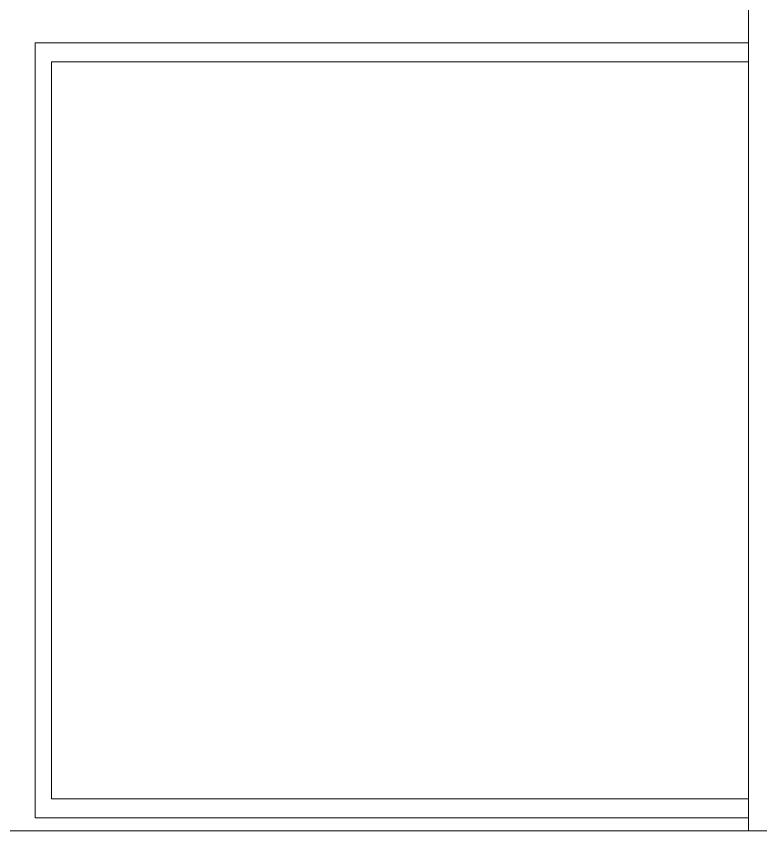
# Model space of a CAD drawing. Header units: inches. Extents: x 135267 to 147066, y -21506 to -19082.
# Drawn here: x 139000.42 to 139009.95, y -20336.29 to -20325.88 of the extents above; entities that cross this region are included whole.
import ezdxf

# ---------------------------------------------------------------- set-up
doc = ezdxf.new("R2010")
doc.units = ezdxf.units.IN
doc.header["$LTSCALE"] = 0.5
doc.header["$MEASUREMENT"] = 0
doc.layers.add('PARAPET', color=50, linetype='Continuous', lineweight=13)
doc.layers.add('window', color=4, linetype='Continuous', lineweight=13)

msp = doc.modelspace()

# ---------------------------------------------------------------- linework, layer by layer
at = {"layer": 'PARAPET'}
for p, q in [((139009.792, -20336.295), (138974.423, -20336.295)), ((139010.408, -20336.295), (139009.792, -20336.295))]:
    msp.add_line(p, q, dxfattribs=at)
at = {"layer": 'window'}
for p, q in [((139009.792, -20336.295), (139009.792, -20295.028)), ((139000.663, -20336.132), (139000.663, -20326.214)), ((139000.663, -20326.214), (139009.792, -20326.214)), ((139000.873, -20326.459), (139000.873, -20335.888)), ((139000.873, -20326.459), (139009.792, -20326.459)), ((139000.873, -20335.888), (139009.792, -20335.888)), ((139009.792, -20336.132), (139000.663, -20336.132))]:
    msp.add_line(p, q, dxfattribs=at)

doc.saveas('drawing.dxf')
